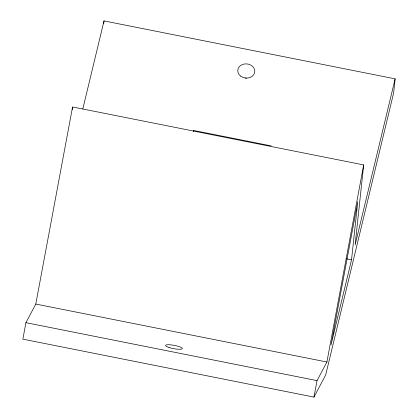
<?xml version="1.0" encoding="UTF-8"?>
<svg xmlns="http://www.w3.org/2000/svg" width="418" height="418" viewBox="0 0 418 418"><rect width="100%" height="100%" fill="white"/><g stroke="black" fill="none" stroke-linecap="round" stroke-linejoin="round"><path stroke-width="0.63" d="M72.283 109.547L72.486 107.609M103.753 23.476L104.025 20.9L395.141 78.85L393.625 93.026L325.679 375.003L313.975 397.1L22.859 339.15L25.932 322.68L35.796 304.058L72.56 106.966L363.67 164.917L355.122 244.927L395.141 78.85M193.351 131.686L193.487 130.426L271.13 145.882M351.533 259.824L357.735 201.81L331.061 344.772L351.533 259.824L346.48 258.82M313.975 397.1L317.048 380.631L326.907 362.009L363.67 164.917M82.795 109.009L104.025 20.9M35.796 304.058L326.907 362.009M25.932 322.68L317.048 380.631M245.335 78.072A8.543 7.101 6.1 0 1 246.437 78.229M240.658 76.133A8.543 7.101 6.1 0 0 254.651 72.638A8.543 7.101 6.1 0 0 243.548 64.147A8.543 7.101 6.1 0 0 240.658 76.133M169.06 347.51A8.543 1.677 10.6 0 0 182.316 348.664A8.543 1.677 10.6 0 0 170.487 344.824A8.543 1.677 10.6 0 0 169.06 347.51"/></g></svg>
